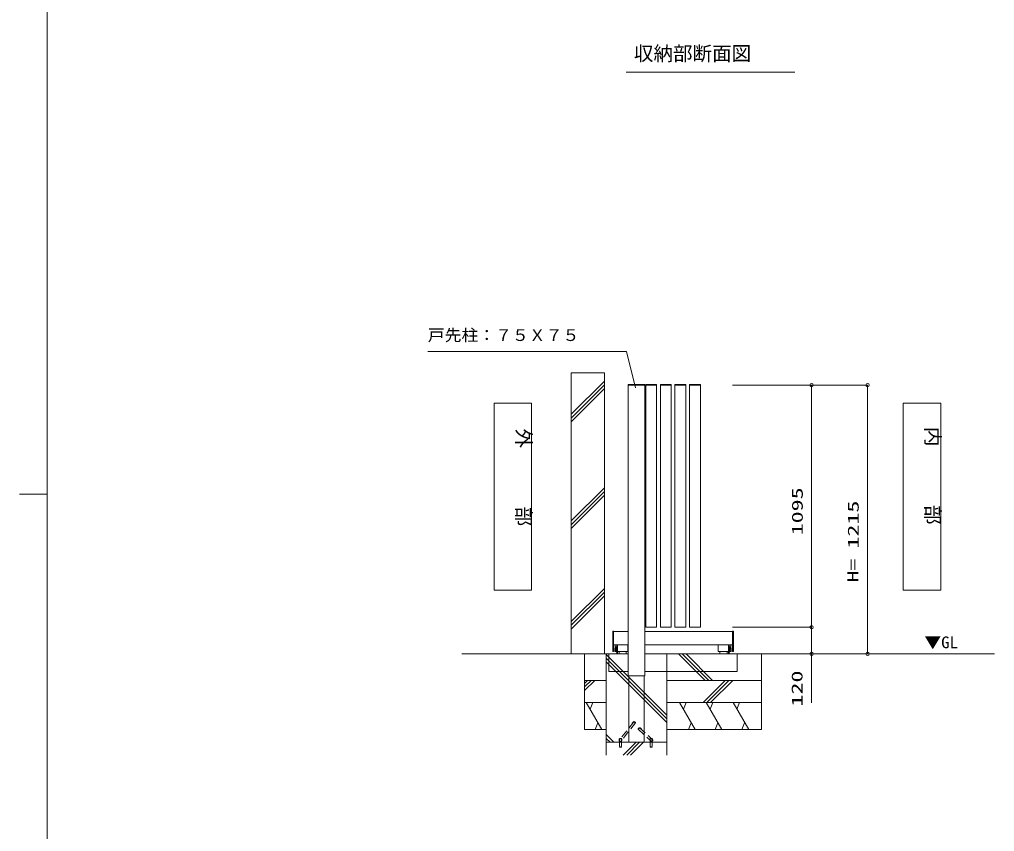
# Model space of a CAD drawing. Units: millimetres, scale not verified. Extents: x -41262 to 41888, y -7064 to 7244.
# Drawn here: x -41262 to -36856, y -1032 to 2640 of the extents above; entities that cross this region are included whole.
import ezdxf
from ezdxf.enums import TextEntityAlignment as Align

# ---------------------------------------------------------------- set-up
doc = ezdxf.new("R2010")
doc.units = ezdxf.units.MM
doc.header["$LTSCALE"] = 29
doc.linetypes.add('DASHED1', pattern=[1.8, 1.2, -0.6])
for name, color, linetype, lineweight in [('0-0_0', 7, 'Continuous', 9), ('0-1_USER1', 7, 'Continuous', 9), ('0-2_YKK_ZWAK', 3, 'Continuous', 18)]:
    doc.layers.add(name, color=color, linetype=linetype, lineweight=lineweight)
doc.styles.add('ＭＳ ゴシック', font='')
doc.styles.get('ＭＳ ゴシック').set_extended_font_data('MS Gothic')

msp = doc.modelspace()

# ---------------------------------------------------------------- linework, layer by layer
at = {"layer": '0-0_0'}
for p, q in [((-38518.95, 1139.17), (-39416.55, 1139.17)), ((-38708.67, -228.47), (-38708.67, -570.67)), ((-38611.17, -228.47), (-38611.17, -686.7)), ((-38336.17, -505.42), (-38611.17, -231.15)), ((-38336.17, -522.37), (-38611.17, -248.1)), ((-38598.67, -228.47), (-38511.17, -228.47)), ((-38598.67, -228.47), (-38598.67, -308.47)), ((-38551.67, -228.47), (-38511.17, -228.47)), ((-38436.17, -228.47), (-38018.67, -228.47)), ((-38336.17, -228.47), (-38336.17, -686.7)), ((-38163.88, -348.47), (-38284.2, -228.47)), ((-38146.88, -348.47), (-38267.2, -228.47)), ((-38129.88, -348.47), (-38250.2, -228.47)), ((-38066.92, -228.47), (-38094.92, -228.47)), ((-38018.67, -228.47), (-38018.67, -308.47)), ((-37908.67, -228.47), (-37908.67, -570.67)), ((-37682.62, -228.47), (-36856.04, -228.47)), ((-38336.17, -539.33), (-38611.17, -265.06)), ((-38662.34, -348.47), (-38708.67, -394.81)), ((-38678.94, -348.47), (-38708.67, -378.21)), ((-38695.14, -348.47), (-38708.67, -362.01)), ((-38708.67, -348.47), (-38611.17, -348.47)), ((-38598.67, -308.47), (-38511.17, -308.47)), ((-38511.17, -328.47), (-38436.17, -328.47)), ((-38508.67, -628.47), (-38508.67, -328.47)), ((-38438.67, -628.47), (-38438.67, -328.47)), ((-38436.17, -308.47), (-38018.67, -308.47)), ((-38336.17, -348.47), (-37908.87, -348.47)), ((-38072.55, -348.47), (-38172.75, -448.47)), ((-38056.47, -348.47), (-38156.27, -448.47)), ((-38039.21, -348.47), (-38139.21, -448.47)), ((-38708.67, -448.47), (-38611.17, -448.47)), ((-38630.71, -570.67), (-38701.49, -448.47)), ((-38671.29, -448.47), (-38683.89, -479.07)), ((-38670.89, -448.47), (-38683.89, -479.07)), ((-38670.89, -448.47), (-38683.89, -479.07)), ((-38336.17, -448.47), (-37908.87, -448.47)), ((-38208.61, -570.67), (-38279.07, -448.47)), ((-38249.16, -448.47), (-38261.56, -479.07)), ((-38249.16, -448.47), (-38261.56, -479.07)), ((-38087.82, -570.67), (-38159.09, -448.47)), ((-38128.56, -448.47), (-38140.96, -479.07)), ((-38128.56, -448.47), (-38140.96, -479.07)), ((-37966.86, -570.67), (-38037.8, -448.47)), ((-38007.76, -448.47), (-38019.96, -479.07)), ((-38007.76, -448.47), (-38019.96, -479.07)), ((-38611.17, -570.67), (-38708.67, -570.67)), ((-38649.29, -540.27), (-38661.49, -570.67)), ((-38649.29, -540.27), (-38661.49, -570.67)), ((-37908.67, -570.67), (-38336.17, -570.67)), ((-38227.36, -540.27), (-38239.16, -570.67)), ((-38227.36, -540.27), (-38239.16, -570.67)), ((-38106.36, -540.27), (-38118.96, -570.67)), ((-38106.36, -540.27), (-38118.96, -570.67)), ((-37985.56, -540.27), (-37997.76, -570.67)), ((-37985.56, -540.27), (-37997.76, -570.67)), ((-38576.46, -628.47), (-38611.17, -593.85)), ((-38593.46, -628.47), (-38611.17, -610.8)), ((-38610.46, -628.47), (-38611.17, -627.76)), ((-38611.17, -628.47), (-38336.17, -628.47)), ((-38476.1, -628.47), (-38534.45, -686.7)), ((-38460.02, -628.47), (-38518.14, -686.7)), ((-38442.76, -628.47), (-38500.99, -686.7))]:
    msp.add_line(p, q, dxfattribs=at)
at = {"layer": '0-0_0', "linetype": 'DASHED1'}
for p, q in [((-38478.73, -540.85), (-38545.69, -625.5)), ((-38478.73, -540.85), (-38485.79, -535.27)), ((-38466.3, -567.68), (-38461.54, -562.55)), ((-38466.25, -569.09), (-38466.3, -567.68)), ((-38466.25, -569.09), (-38460.12, -562.5)), ((-38466.25, -569.09), (-38405.72, -625.39)), ((-38461.54, -562.55), (-38460.12, -562.5)), ((-38460.12, -562.5), (-38399.59, -618.8)), ((-38550.6, -612.42), (-38550.6, -649.06)), ((-38541.6, -612.42), (-38550.6, -612.42)), ((-38541.6, -612.42), (-38541.6, -649.06)), ((-38411.95, -612.42), (-38410.95, -611.42)), ((-38411.95, -612.42), (-38402.95, -612.42)), ((-38411.95, -612.42), (-38411.95, -649.06)), ((-38410.95, -611.42), (-38403.95, -611.42)), ((-38403.95, -611.42), (-38402.95, -612.42)), ((-38552.75, -619.91), (-38545.69, -625.5)), ((-38552.75, -619.91), (-38552.58, -621.32)), ((-38552.58, -621.32), (-38547.09, -625.66)), ((-38550.6, -649.06), (-38541.6, -649.06)), ((-38550.6, -649.06), (-38549.6, -650.06)), ((-38549.6, -650.06), (-38542.6, -650.06)), ((-38547.09, -625.66), (-38545.69, -625.5)), ((-38542.6, -650.06), (-38541.6, -649.06)), ((-38501.73, -628.47), (-38445.55, -628.47)), ((-38402.95, -649.06), (-38411.95, -649.06)), ((-38399.59, -618.79), (-38405.72, -625.38)), ((-38404.3, -625.33), (-38405.72, -625.38)), ((-38399.53, -620.21), (-38404.3, -625.33)), ((-38399.59, -618.79), (-38399.53, -620.21))]:
    msp.add_line(p, q, dxfattribs=at)
for points in [[(-38484.38, -535.1), (-38485.79, -535.27), (-38552.74, -619.92)], [(-38478.73, -540.85), (-38478.89, -539.45), (-38484.38, -535.1)], [(-38541.6, -612.42), (-38542.6, -611.42), (-38549.6, -611.42), (-38550.6, -612.42)], [(-38402.95, -612.42), (-38402.95, -649.06), (-38403.95, -650.06)], [(-38403.95, -650.06), (-38410.95, -650.06), (-38411.95, -649.06)]]:
    msp.add_lwpolyline(points, dxfattribs=at)
at = {"layer": '0-0_0'}
for centre, start, end in [((-38550.42, -226.47), 180, 270), ((-38522.42, -226.47), 270, 0), ((-38094.92, -226.47), 180, 270), ((-38066.92, -226.47), 270, 0), ((-38491.48, -542.47), 118.078, 231.65618), ((-38490.49, -541.22), 118.078, 231.65618), ((-38489.5, -539.96), 118.078, 231.65618), ((-38488.51, -538.71), 118.078, 231.65618), ((-38487.51, -537.45), 51.65618, 231.65618), ((-38458.09, -564.39), 317.07583, 137.07583), ((-38456.91, -565.48), 317.07583, 70.65401), ((-38455.74, -566.57), 317.07583, 70.65401), ((-38454.57, -567.66), 317.07583, 70.65401), ((-38453.4, -568.75), 317.07583, 70.65401), ((-38550.6, -615.34), 90, 203.57818), ((-38550.6, -616.94), 90, 203.57818), ((-38550.6, -618.54), 90, 203.57818), ((-38541.6, -614.42), 336.42182, 90), ((-38541.6, -616.02), 336.42182, 90), ((-38541.6, -617.62), 270, 90), ((-38411.95, -614.42), 90, 203.57818), ((-38411.95, -616.02), 90, 203.57818), ((-38411.95, -617.62), 90, 270), ((-38402.95, -615.34), 336.42182, 90), ((-38402.95, -616.94), 336.42182, 90), ((-38402.95, -618.54), 336.42182, 90), ((-38550.6, -620.14), 90, 270), ((-38402.95, -620.14), 270, 90)]:
    msp.add_arc(centre, 2, start, end, dxfattribs=at)
at = {"layer": '0-1_USER1'}
for p, q in [((-38521.31, 2401.92), (-37758.69, 2401.92)), ((-38518.95, 1139.17), (-38478.93, 973.96)), ((-38618.67, 1041.56), (-38768.67, 1041.56)), ((-38768.67, 1041.56), (-38768.67, -228.47)), ((-38618.67, 1041.56), (-38618.67, -228.47)), ((-38618.67, 1004.54), (-38768.67, 854.77)), ((-38618.67, 987.69), (-38768.67, 837.92)), ((-38618.67, 970.84), (-38768.67, 821.08)), ((-38436.17, 989.06), (-38511.17, 989.06)), ((-38511.17, 989.06), (-38511.17, 986.56)), ((-38436.17, 986.56), (-38511.17, 986.56)), ((-38511.17, -328.47), (-38511.17, 986.56)), ((-38436.17, 989.06), (-38436.17, 986.56)), ((-38436.17, -328.47), (-38436.17, 986.56)), ((-38383.17, 989.06), (-38432.17, 989.06)), ((-38383.17, 986.56), (-38432.17, 986.56)), ((-38383.17, 989.06), (-38383.17, 986.56)), ((-38383.17, 986.56), (-38383.17, -108.44)), ((-38366.17, 989.06), (-38366.17, 986.56)), ((-38317.17, 989.06), (-38366.17, 989.06)), ((-38317.17, 986.56), (-38366.17, 986.56)), ((-38366.17, 986.56), (-38366.17, -108.44)), ((-38317.17, 989.06), (-38317.17, 986.56)), ((-38317.17, 986.56), (-38317.17, -108.44)), ((-38300.17, 989.06), (-38300.17, 986.56)), ((-38251.17, 989.06), (-38300.17, 989.06)), ((-38251.17, 986.56), (-38300.17, 986.56)), ((-38300.17, 986.56), (-38300.17, -108.44)), ((-38251.17, 989.06), (-38251.17, 986.56)), ((-38251.17, 986.56), (-38251.17, -108.44)), ((-38234.17, 989.06), (-38234.17, 986.56)), ((-38185.17, 989.06), (-38234.17, 989.06)), ((-38234.17, 986.56), (-38234.17, -108.44)), ((-38185.17, 986.56), (-38185.17, -108.44)), ((-37429.9, 986.56), (-38040.61, 986.56)), ((-37682.62, -108.44), (-37682.62, 986.56)), ((-37429.9, 986.56), (-37429.9, -228.47)), ((-38618.67, 522.12), (-38768.67, 372.35)), ((-38618.67, 505.27), (-38768.67, 355.5)), ((-38618.67, 488.42), (-38768.67, 338.66)), ((-38618.67, 67.18), (-38768.67, -82.59)), ((-38618.67, 50.33), (-38768.67, -99.44)), ((-38618.67, 33.48), (-38768.67, -116.29)), ((-38577.67, -125.97), (-38581.67, -125.97)), ((-38581.67, -218.47), (-38581.67, -125.97)), ((-38579.67, -127.97), (-38579.67, -187.95)), ((-38511.17, -127.97), (-38579.67, -127.97)), ((-38577.67, -218.47), (-38577.67, -125.97)), ((-38037.67, -127.97), (-38436.17, -127.97)), ((-38383.17, -108.44), (-38432.17, -108.44)), ((-38317.17, -108.44), (-38366.17, -108.44)), ((-38251.17, -108.44), (-38300.17, -108.44)), ((-38185.17, -108.44), (-38234.17, -108.44)), ((-37682.62, -108.44), (-38040.61, -108.44)), ((-38035.67, -125.97), (-38039.67, -125.97)), ((-38039.67, -218.47), (-38039.67, -125.97)), ((-38037.67, -187.95), (-38037.67, -127.97)), ((-38035.67, -218.47), (-38035.67, -125.97)), ((-37682.62, -449.58), (-37682.62, -108.44)), ((-38581.67, -218.47), (-38577.67, -218.47)), ((-38579.67, -187.95), (-38511.17, -187.95)), ((-38571.17, -204.67), (-38570.48, -203.46)), ((-38571.17, -204.67), (-38571.17, -217.27)), ((-38571.17, -217.27), (-38570.48, -218.47)), ((-38565.87, -203.46), (-38570.48, -203.46)), ((-38565.87, -207.22), (-38570.48, -207.22)), ((-38565.87, -214.72), (-38570.48, -214.72)), ((-38565.87, -218.47), (-38570.48, -218.47)), ((-38570.17, -199.97), (-38570.17, -187.95)), ((-38570.17, -199.97), (-38569.04, -201.94)), ((-38569.04, -196.45), (-38562.67, -196.45)), ((-38569.04, -201.94), (-38562.67, -201.94)), ((-38565.87, -203.27), (-38565.87, -218.67)), ((-38563.87, -203.27), (-38565.87, -203.27)), ((-38565.87, -203.46), (-38565.87, -218.47)), ((-38565.87, -203.46), (-38565.87, -218.47)), ((-38563.87, -210.91), (-38565.87, -210.37)), ((-38563.87, -211.57), (-38565.87, -211.03)), ((-38563.87, -218.67), (-38565.87, -218.67)), ((-38563.87, -202.47), (-38563.87, -219.47)), ((-38562.67, -202.47), (-38563.87, -202.47)), ((-38563.87, -203.27), (-38563.87, -218.67)), ((-38562.67, -193.47), (-38559.67, -193.47)), ((-38562.67, -193.47), (-38562.67, -228.47)), ((-38562.17, -193.47), (-38562.17, -187.95)), ((-38559.67, -187.95), (-38559.67, -202.97)), ((-38559.67, -228.47), (-38559.67, -187.95)), ((-38559.67, -218.47), (-38513.17, -218.47)), ((-38552.42, -226.47), (-38552.42, -218.47)), ((-38520.42, -226.47), (-38520.42, -218.47)), ((-38513.17, -218.47), (-38513.17, -187.95)), ((-38436.17, -187.95), (-38037.67, -187.95)), ((-38096.92, -226.47), (-38096.92, -218.47)), ((-38064.92, -226.47), (-38064.92, -218.47)), ((-38057.67, -228.47), (-38057.67, -187.95)), ((-38054.67, -193.47), (-38057.67, -193.47)), ((-38055.17, -193.47), (-38055.17, -187.95)), ((-38054.67, -193.47), (-38054.67, -228.47)), ((-38048.31, -196.45), (-38054.67, -196.45)), ((-38048.31, -201.94), (-38054.67, -201.94)), ((-38054.67, -202.47), (-38053.47, -202.47)), ((-38053.47, -202.47), (-38053.47, -219.47)), ((-38053.47, -203.27), (-38053.47, -218.67)), ((-38053.47, -203.27), (-38051.47, -203.27)), ((-38053.47, -210.91), (-38051.47, -210.37)), ((-38053.47, -211.57), (-38051.47, -211.03)), ((-38053.47, -218.67), (-38051.47, -218.67)), ((-38051.47, -203.27), (-38051.47, -218.67)), ((-38051.47, -203.46), (-38046.87, -203.46)), ((-38051.47, -203.46), (-38051.47, -218.47)), ((-38051.47, -207.22), (-38046.87, -207.22)), ((-38051.47, -214.72), (-38046.87, -214.72)), ((-38047.17, -199.97), (-38048.31, -201.94)), ((-38047.17, -199.97), (-38047.17, -187.95)), ((-38046.17, -204.67), (-38046.87, -203.46)), ((-38046.17, -217.27), (-38046.87, -218.47)), ((-38046.17, -204.67), (-38046.17, -217.27)), ((-38039.67, -218.47), (-38035.67, -218.47)), ((-39264.04, -228.47), (-38596.17, -228.47)), ((-38021.17, -228.47), (-37682.62, -228.47))]:
    msp.add_line(p, q, dxfattribs=at)
for points in [[(-38432.17, 989.06), (-38432.17, 986.56), (-38432.17, -108.44)], [(-38185.17, 989.06), (-38185.17, 986.56), (-38234.17, 986.56)], [(-38563.87, -219.47), (-38562.67, -219.47), (-38562.67, -202.47)], [(-38057.67, -218.47), (-38104.17, -218.47), (-38104.17, -187.95)], [(-38053.47, -219.47), (-38054.67, -219.47), (-38054.67, -202.47)], [(-38051.47, -203.46), (-38051.47, -218.47), (-38046.87, -218.47)]]:
    msp.add_lwpolyline(points, dxfattribs=at)
for points in [[(-38948.06, 905.39), (-38948.06, 58.91), (-39117.78, 58.91), (-39117.78, 905.39)], [(-37099.27, 905.39), (-37099.27, 58.91), (-37268.99, 58.91), (-37268.99, 905.39)]]:
    msp.add_lwpolyline(points, close=True, dxfattribs=at)
for centre, radius, start, end in [((-37682.62, 986.56), 7.5, 0, 180), ((-37682.62, 986.56), 7.5, 180, 0), ((-37429.9, 986.56), 7.5, 0, 180), ((-37429.9, 986.56), 7.5, 180, 0), ((-37682.62, -108.44), 7.5, 0, 180), ((-37682.62, -108.44), 7.5, 180, 0), ((-38567.74, -205.34), 3.32, 145.61584, 214.38414), ((-38558.64, -210.97), 12.42, 162.41209, 197.58789), ((-38567.74, -216.6), 3.32, 145.61584, 214.38414), ((-38565.03, -199.2), 4.86, 145.61575, 214.38426), ((-38551.73, -190.97), 18.15, 170.42808, 197.58797), ((-38065.61, -190.97), 18.15, 342.41203, 9.57192), ((-38052.32, -199.2), 4.86, 325.61574, 34.38425), ((-38049.61, -205.34), 3.32, 325.61586, 34.38416), ((-38058.71, -210.97), 12.42, 342.41211, 17.58791), ((-38049.61, -216.6), 3.32, 325.61586, 34.38416), ((-37682.62, -228.47), 7.5, 0, 180), ((-37682.62, -228.47), 7.5, 180, 0), ((-37429.9, -228.47), 7.5, 0, 180), ((-37429.9, -228.47), 7.5, 180, 0)]:
    msp.add_arc(centre, radius, start, end, dxfattribs=at)
at = {"layer": '0-2_YKK_ZWAK'}
for p, q in [((-41137.48, -6131.25), (-41137.48, 7118.75)), ((-41262.48, 493.75), (-41137.48, 493.75))]:
    msp.add_line(p, q, dxfattribs=at)

# ---------------------------------------------------------------- texts
at = {"layer": '0-0_0', "style": 'ＭＳ ゴシック', "width": 1.05}
msp.add_text('戸先柱：７５Ｘ７５', height=53.14, dxfattribs=at).set_placement((-39417.11, 1170.31), align=Align.BOTTOM_LEFT)
at = {"layer": '0-1_USER1', "style": 'ＭＳ ゴシック'}
msp.add_text('収納部断面図', height=64.76, dxfattribs=at).set_placement((-38485.68, 2434.66), align=Align.BOTTOM_LEFT)
for s, p in [('外\u3000\u3000\u3000部', (-39035.15, 790.54)), ('内\u3000\u3000\u3000部', (-37186.36, 797.88))]:
    msp.add_text(s, height=64.76, rotation=270, dxfattribs=at).set_placement(p, align=Align.BOTTOM_LEFT)
at = {"layer": '0-1_USER1', "style": 'ＭＳ ゴシック', "width": 1.6}
for s, p in [('1095', (-37707.44, 307.42)), ('1215', (-37454.73, 247.41)), ('H=', (-37455.9, 93.99)), ('120', (-37708.62, -466.77))]:
    msp.add_text(s, height=49.82, rotation=90, dxfattribs=at).set_placement(p, align=Align.BOTTOM_LEFT)
at = {"layer": '0-1_USER1', "style": 'ＭＳ ゴシック', "width": 1.05}
msp.add_text('▼GL', height=53.14, dxfattribs=at).set_placement((-37173.09, -218.92), align=Align.BOTTOM_LEFT)

doc.saveas('drawing.dxf')
